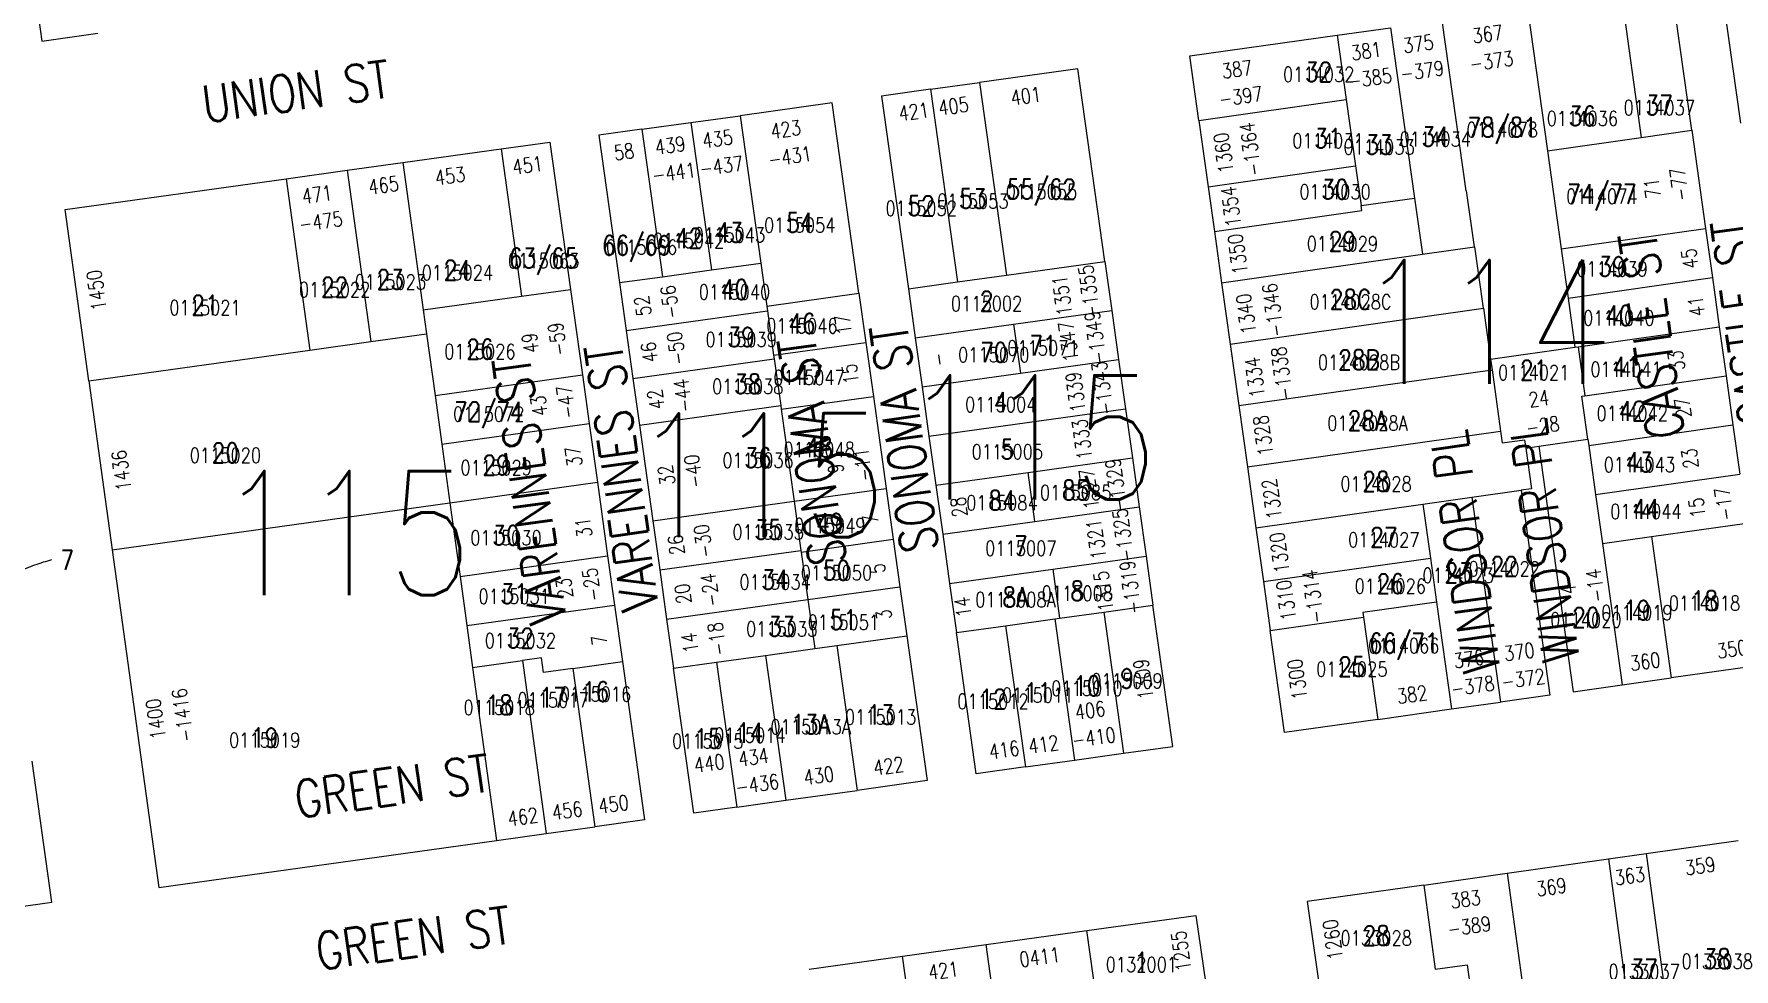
# Model space of a CAD drawing. Header units: feet. Extents: x 6006802 to 6013716, y 2117102 to 2120191.
# Drawn here: x 6010576 to 6011262, y 2119272 to 2119649 of the extents above; entities that cross this region are included whole.
import ezdxf
from ezdxf.enums import TextEntityAlignment as Align

# ---------------------------------------------------------------- set-up
doc = ezdxf.new("R2010")
doc.units = ezdxf.units.FT
doc.header["$LTSCALE"] = 100
doc.header["$MEASUREMENT"] = 0
for name, color, linetype in [('ADDRESS', 1, 'CONTINUOUS'), ('BLKLOT', 2, 'CONTINUOUS'), ('BLOCK_NUMBERS', 3, 'CONTINUOUS'), ('LEADER', 7, 'CONTINUOUS'), ('LOT_LINES', 4, 'CONTINUOUS'), ('LOT_NUMBERS', 7, 'CONTINUOUS'), ('ROW', 6, 'CONTINUOUS'), ('ST_NAME_IN_BLK', 7, 'CONTINUOUS'), ('ST_NAME_IN_ST', 6, 'CONTINUOUS')]:
    doc.layers.add(name, color=color, linetype=linetype)
doc.styles.add('ADDTXT', font='ROMANS.shx', dxfattribs={"width": 0.8, "height": 6})
doc.styles.add('BLKLOT', font='ROMANS.shx', dxfattribs={"width": 0.8, "height": 6})
doc.styles.add('BLOCK_NO', font='ROMANS.shx', dxfattribs={"width": 0.8, "height": 50})
doc.styles.add('LOT_NO', font='ROMANS.shx', dxfattribs={"width": 0.8, "height": 8})
doc.styles.add('SI', font='ROMANS.shx', dxfattribs={"width": 0.8, "height": 15})

msp = doc.modelspace()

# ---------------------------------------------------------------- linework, layer by layer
at = {"layer": 'LEADER'}
msp.add_lwpolyline([(6010583.35, 2119437.08, 0.018711), (6010576.5, 2119434.91, 0.018711), (6010569.82, 2119432.23, 0.011139), (6010565.95, 2119430.4, 0.011139), (6010562.16, 2119428.41)], format="xyb", dxfattribs=at)
at = {"layer": 'LOT_LINES'}
msp.add_line((6010971.17, 2119532.09), (6010973.94, 2119512.28), dxfattribs=at)
for points in [[(6011216.28, 2119664.75), (6011224.31, 2119607.42)], [(6011157.06, 2119563.24), (6011153.89, 2119585.91), (6011153.64, 2119585.88), (6011144.03, 2119654.59)], [(6011178.44, 2119659.43), (6011186.47, 2119602.06)], [(6011101.69, 2119648.63), (6011105.33, 2119622.65)], [(6011123.23, 2119651.66), (6011132.85, 2119582.94)], [(6010937.71, 2119626.82), (6010948.59, 2119549.14)], [(6010957.52, 2119629.58), (6010968.39, 2119551.9)], [(6011045.92, 2119614.24), (6011105.33, 2119622.65)], [(6011105.33, 2119622.65), (6011109.07, 2119595.91)], [(6010841.14, 2119613.42), (6010849.46, 2119554)], [(6010860.95, 2119616.17), (6010869.27, 2119556.75)], [(6010821.33, 2119610.67), (6010829.65, 2119551.24)], [(6011186.47, 2119602.06), (6011224.31, 2119607.42)], [(6011224.31, 2119607.42), (6011244.64, 2119610.3)], [(6010764.6, 2119602.79), (6010772.81, 2119543.35)], [(6011186.47, 2119602.06), (6011192.01, 2119562.45)], [(6010702.52, 2119594.17), (6010712.07, 2119525.06)], [(6010724.98, 2119597.29), (6010733.19, 2119537.85)], [(6011049.67, 2119587.5), (6011109.07, 2119595.91)], [(6011109.07, 2119595.91), (6011111.31, 2119579.89)], [(6010677.96, 2119590.76), (6010687.51, 2119521.64)], [(6011052.18, 2119569.49), (6011111.59, 2119577.9), (6011111.31, 2119579.89)], [(6011111.31, 2119579.89), (6011132.85, 2119582.94)], [(6011132.85, 2119582.94), (6011136.02, 2119560.26)], [(6011192.01, 2119562.45), (6011250.18, 2119570.69)], [(6011055.08, 2119548.79), (6011136.02, 2119560.26)], [(6011136.02, 2119560.26), (6011157.06, 2119563.24)], [(6011160.65, 2119538.49), (6011157.19, 2119563.25), (6011157.06, 2119563.24)], [(6011192.01, 2119562.45), (6011194.78, 2119542.64)], [(6010812.31, 2119548.84), (6010829.65, 2119551.24)], [(6010829.65, 2119551.24), (6010849.46, 2119554)], [(6010849.46, 2119554), (6010869.27, 2119556.75)], [(6010869.27, 2119556.75), (6010871.69, 2119539.41)], [(6010948.59, 2119549.14), (6010968.39, 2119551.9)], [(6010968.39, 2119551.9), (6011008.01, 2119557.41)], [(6011194.78, 2119542.64), (6011252.95, 2119550.88)], [(6010772.81, 2119543.35), (6010792.5, 2119546.09)], [(6010871.69, 2119539.41), (6010908.84, 2119544.57)], [(6010928.78, 2119546.38), (6010948.59, 2119549.14)], [(6010733.19, 2119537.85), (6010772.81, 2119543.35)], [(6010733.19, 2119537.85), (6010734.52, 2119528.18)], [(6010815.01, 2119529.53), (6010871.97, 2119537.43)], [(6010871.69, 2119539.41), (6010871.97, 2119537.43)], [(6010871.97, 2119537.43), (6010874.46, 2119519.61)], [(6010971.17, 2119532.09), (6011010.78, 2119537.61)], [(6011058.55, 2119524.03), (6011160.65, 2119538.49)], [(6011160.65, 2119538.49), (6011163.52, 2119518.01)], [(6011194.78, 2119542.64), (6011197.55, 2119522.83)], [(6010931.55, 2119526.58), (6010971.17, 2119532.09)], [(6011198.79, 2119523.01), (6011255.72, 2119531.07)], [(6010687.51, 2119521.64), (6010712.07, 2119525.06)], [(6010712.07, 2119525.06), (6010734.52, 2119528.18)], [(6010734.52, 2119528.18), (6010737.95, 2119503.38)], [(6010874.46, 2119519.61), (6010911.61, 2119524.76)], [(6010598.36, 2119509.23), (6010687.51, 2119521.64)], [(6010817.72, 2119510.21), (6010874.67, 2119518.12)], [(6010874.46, 2119519.61), (6010874.67, 2119518.12)], [(6010874.67, 2119518.12), (6010877.3, 2119499.31)], [(6010973.94, 2119512.28), (6011013.56, 2119517.8)], [(6011163.52, 2119518.01), (6011197.55, 2119522.83)], [(6011163.52, 2119518.01), (6011164.12, 2119513.74)], [(6011197.55, 2119522.83), (6011198.79, 2119523.01)], [(6011198.79, 2119523.01), (6011201.56, 2119503.2)], [(6010737.95, 2119503.38), (6010797.33, 2119511.62)], [(6010934.32, 2119506.77), (6010973.94, 2119512.28)], [(6011062.01, 2119499.28), (6011164.12, 2119513.74)], [(6011164.12, 2119513.74), (6011167.58, 2119488.98)], [(6011201.56, 2119503.2), (6011258.5, 2119511.27)], [(6010737.95, 2119503.38), (6010740.66, 2119483.77)], [(6010877.51, 2119497.82), (6010914.66, 2119502.98)], [(6011202.75, 2119485.7), (6011200.33, 2119503.03), (6011201.56, 2119503.2)], [(6010820.35, 2119491.4), (6010877.3, 2119499.31)], [(6010877.3, 2119499.31), (6010877.51, 2119497.82)], [(6010877.51, 2119497.82), (6010882.71, 2119460.68)], [(6010937.09, 2119486.96), (6011016.33, 2119497.99)], [(6010740.66, 2119483.77), (6010800.07, 2119492.01)], [(6011065.48, 2119474.52), (6011167.58, 2119488.98)], [(6011167.58, 2119488.98), (6011168.25, 2119484.22), (6011177.26, 2119485.5), (6011177.73, 2119482.15)], [(6011203.1, 2119483.22), (6011261.27, 2119491.46)], [(6010740.66, 2119483.77), (6010743.93, 2119460.08)], [(6011182.95, 2119482.89), (6011202.75, 2119485.7)], [(6011202.75, 2119485.7), (6011203.1, 2119483.22)], [(6011203.1, 2119483.22), (6011205.87, 2119463.41)], [(6010977.05, 2119472.33), (6011019.1, 2119478.18)], [(6010939.86, 2119467.16), (6010977.05, 2119472.33)], [(6010979.82, 2119452.52), (6010977.05, 2119472.33)], [(6011205.87, 2119463.41), (6011264.04, 2119471.65)], [(6010743.93, 2119460.08), (6010803.38, 2119468.35)], [(6010882.71, 2119460.68), (6010919.85, 2119465.84)], [(6011136.24, 2119459.49), (6011156.04, 2119462.3)], [(6011156.04, 2119462.3), (6011175.85, 2119465.1)], [(6011156.04, 2119462.3), (6011167.6, 2119379.72)], [(6011205.87, 2119463.41), (6011208.64, 2119443.61)], [(6010607.77, 2119441.13), (6010743.93, 2119460.08)], [(6010743.93, 2119460.08), (6010748.03, 2119430.36)], [(6010825.76, 2119452.77), (6010882.71, 2119460.68)], [(6010882.71, 2119460.68), (6010885.48, 2119440.87)], [(6010979.82, 2119452.52), (6011021.87, 2119458.38)], [(6011068.91, 2119449.96), (6011136.24, 2119459.49)], [(6011136.24, 2119459.49), (6011139.28, 2119437.8)], [(6010942.64, 2119447.35), (6010979.82, 2119452.52)], [(6011228.45, 2119446.41), (6011266.81, 2119451.84)], [(6010885.58, 2119440.18), (6010922.72, 2119445.34)], [(6011208.64, 2119443.61), (6011228.45, 2119446.41)], [(6011208.64, 2119443.61), (6011216.61, 2119386.66)], [(6011228.45, 2119446.41), (6011236.41, 2119389.47)], [(6010748.03, 2119430.36), (6010807.54, 2119438.64)], [(6010828.53, 2119432.97), (6010885.48, 2119440.87)], [(6010885.48, 2119440.87), (6010885.58, 2119440.18)], [(6010885.58, 2119440.18), (6010888.25, 2119421.07)], [(6010987.01, 2119433.33), (6011024.64, 2119438.57)], [(6011071.95, 2119428.27), (6011139.28, 2119437.8)], [(6011139.28, 2119437.8), (6011141.77, 2119419.98)], [(6010748.03, 2119430.36), (6010750.77, 2119410.55)], [(6010945.41, 2119427.54), (6010987.01, 2119433.33)], [(6010987.01, 2119433.33), (6010989.78, 2119413.52)], [(6010831.3, 2119413.16), (6010888.25, 2119421.07)], [(6010888.25, 2119421.07), (6010925.4, 2119426.23)], [(6010888.25, 2119421.07), (6010891.03, 2119401.26)], [(6010750.77, 2119410.55), (6010810.31, 2119418.83)], [(6010989.78, 2119413.52), (6011007.61, 2119416.01)], [(6011007.61, 2119416.01), (6011027.42, 2119418.76)], [(6011007.61, 2119416.01), (6011015.58, 2119359.06)], [(6011074.71, 2119408.56), (6011112.33, 2119413.89)], [(6011141.77, 2119419.98), (6011112.07, 2119415.77), (6011112.33, 2119413.89)], [(6011112.33, 2119413.89), (6011118.1, 2119372.71)], [(6011141.77, 2119419.98), (6011147.8, 2119376.92)], [(6010750.77, 2119410.55), (6010753.1, 2119393.71)], [(6010948.18, 2119407.73), (6010967.99, 2119410.49)], [(6010967.99, 2119410.49), (6010987.8, 2119413.25)], [(6010967.99, 2119410.49), (6010975.96, 2119353.55)], [(6010987.8, 2119413.25), (6010989.78, 2119413.52)], [(6010987.8, 2119413.25), (6010995.77, 2119356.3)], [(6010871.22, 2119398.51), (6010891.03, 2119401.26)], [(6010891.03, 2119401.26), (6010899.94, 2119402.5)], [(6010899.94, 2119402.5), (6010928.17, 2119406.42)], [(6010899.94, 2119402.5), (6010908.11, 2119344.1)], [(6010753.1, 2119393.71), (6010773.15, 2119396.5)], [(6010753.1, 2119393.71), (6010762.74, 2119323.87)], [(6010793.54, 2119393.28), (6010781.65, 2119391.62), (6010780.83, 2119397.57), (6010773.15, 2119396.5)], [(6010773.15, 2119396.5), (6010782.8, 2119326.66)], [(6010793.54, 2119393.28), (6010813.5, 2119396.06)], [(6010793.54, 2119393.28), (6010802.36, 2119329.38)], [(6010834.07, 2119393.35), (6010851.41, 2119395.76)], [(6010851.41, 2119395.76), (6010871.22, 2119398.51)], [(6010851.41, 2119395.76), (6010859.58, 2119337.35)], [(6010871.22, 2119398.51), (6010879.39, 2119340.11)], [(6011226.21, 2119318.58), (6011233.52, 2119264.83)], [(6011211.03, 2119316.43), (6011218.33, 2119262.68)], [(6011136.6, 2119305.89), (6011141.21, 2119272)], [(6011170.27, 2119310.66), (6011177.57, 2119256.91)], [(6011004.58, 2119259.85), (6011000.72, 2119287.58)], [(6010934.7, 2119217.81), (6010926.44, 2119277.24)], [(6010968.37, 2119222.5), (6010960.11, 2119281.93)], [(6011141.21, 2119272), (6011154.08, 2119273.81), (6011157.15, 2119251.27)]]:
    msp.add_lwpolyline(points, dxfattribs=at)
at = {"layer": 'ROW'}
for points in [[(6010574.66, 2119680.28), (6010579.35, 2119646.23), (6010602.04, 2119649.38)], [(6011264.44, 2119613.1), (6011256.42, 2119670.4), (6011296.03, 2119675.97)], [(6011244.64, 2119610.3), (6011236.62, 2119667.61), (6011216.28, 2119664.75)], [(6011045.92, 2119614.24), (6011042.28, 2119640.27), (6011101.69, 2119648.63)], [(6011101.69, 2119648.63), (6011123.23, 2119651.66)], [(6011008.01, 2119557.41), (6010997.14, 2119635.08), (6010957.52, 2119629.58)], [(6010937.71, 2119626.82), (6010917.9, 2119624.07), (6010928.78, 2119546.38)], [(6010937.71, 2119626.82), (6010957.52, 2119629.58)], [(6010908.84, 2119544.57), (6010898.09, 2119621.32), (6010860.95, 2119616.17)], [(6010821.33, 2119610.67), (6010841.14, 2119613.42)], [(6010841.14, 2119613.42), (6010860.95, 2119616.17)], [(6011045.92, 2119614.24), (6011049.67, 2119587.5)], [(6010764.6, 2119602.79), (6010784.19, 2119605.51), (6010792.5, 2119546.09)], [(6010821.33, 2119610.67), (6010804, 2119608.26), (6010812.31, 2119548.84)], [(6011244.64, 2119610.3), (6011250.18, 2119570.69)], [(6010724.98, 2119597.29), (6010764.6, 2119602.79)], [(6010677.96, 2119590.76), (6010702.52, 2119594.17)], [(6010702.52, 2119594.17), (6010724.98, 2119597.29)], [(6010598.36, 2119509.23), (6010588.81, 2119578.38), (6010677.96, 2119590.76)], [(6011049.67, 2119587.5), (6011052.18, 2119569.49)], [(6011052.18, 2119569.49), (6011055.08, 2119548.79)], [(6011250.18, 2119570.69), (6011252.95, 2119550.88)], [(6011008.01, 2119557.41), (6011010.78, 2119537.61)], [(6011252.95, 2119550.88), (6011255.72, 2119531.07)], [(6010792.5, 2119546.09), (6010797.33, 2119511.62)], [(6010812.31, 2119548.84), (6010815.01, 2119529.53)], [(6010908.84, 2119544.57), (6010911.61, 2119524.76)], [(6010928.78, 2119546.38), (6010931.55, 2119526.58)], [(6011055.08, 2119548.79), (6011058.55, 2119524.03)], [(6011010.78, 2119537.61), (6011013.56, 2119517.8)], [(6011255.72, 2119531.07), (6011258.5, 2119511.27)], [(6010815.01, 2119529.53), (6010817.72, 2119510.21)], [(6010911.61, 2119524.76), (6010914.66, 2119502.98)], [(6010931.55, 2119526.58), (6010934.32, 2119506.77)], [(6011058.55, 2119524.03), (6011062.01, 2119499.28)], [(6011013.56, 2119517.8), (6011016.33, 2119497.99)], [(6010797.33, 2119511.62), (6010800.07, 2119492.01)], [(6010817.72, 2119510.21), (6010820.35, 2119491.4)], [(6011258.5, 2119511.27), (6011261.27, 2119491.46)], [(6010598.36, 2119509.23), (6010607.77, 2119441.13)], [(6010914.66, 2119502.98), (6010919.85, 2119465.84)], [(6010934.32, 2119506.77), (6010937.09, 2119486.96)], [(6011016.33, 2119497.99), (6011019.1, 2119478.18)], [(6011062.01, 2119499.28), (6011065.48, 2119474.52)], [(6010800.07, 2119492.01), (6010803.38, 2119468.35)], [(6010820.35, 2119491.4), (6010825.76, 2119452.77)], [(6011261.27, 2119491.46), (6011264.04, 2119471.65)], [(6010937.09, 2119486.96), (6010939.86, 2119467.16)], [(6011177.73, 2119482.15), (6011180.06, 2119465.7), (6011175.85, 2119465.1)], [(6011177.73, 2119482.15), (6011182.95, 2119482.89)], [(6011182.95, 2119482.89), (6011196.81, 2119383.86), (6011216.61, 2119386.66)], [(6011019.1, 2119478.18), (6011021.87, 2119458.38)], [(6011065.48, 2119474.52), (6011068.91, 2119449.96)], [(6010803.38, 2119468.35), (6010807.54, 2119438.64)], [(6010919.85, 2119465.84), (6010922.72, 2119445.34)], [(6010939.86, 2119467.16), (6010942.64, 2119447.35)], [(6011175.85, 2119465.1), (6011187.4, 2119382.52), (6011167.6, 2119379.72)], [(6011021.87, 2119458.38), (6011024.64, 2119438.57)], [(6010825.76, 2119452.77), (6010828.53, 2119432.97)], [(6011068.91, 2119449.96), (6011071.95, 2119428.27)], [(6011266.81, 2119451.84), (6011274.78, 2119394.9), (6011236.41, 2119389.47)], [(6010607.77, 2119441.13), (6010626.59, 2119304.92), (6010762.74, 2119323.87)], [(6010922.72, 2119445.34), (6010925.4, 2119426.23)], [(6010942.64, 2119447.35), (6010945.41, 2119427.54)], [(6010807.54, 2119438.64), (6010810.31, 2119418.83)], [(6011024.64, 2119438.57), (6011027.42, 2119418.76)], [(6010828.53, 2119432.97), (6010831.3, 2119413.16)], [(6010945.41, 2119427.54), (6010948.18, 2119407.73)], [(6011071.95, 2119428.27), (6011074.71, 2119408.56)], [(6010925.4, 2119426.23), (6010928.17, 2119406.42)], [(6010810.31, 2119418.83), (6010813.5, 2119396.06)], [(6011015.58, 2119359.06), (6011035.39, 2119361.82), (6011027.42, 2119418.76)], [(6010831.3, 2119413.16), (6010834.07, 2119393.35)], [(6010975.96, 2119353.55), (6010956.15, 2119350.79), (6010948.18, 2119407.73)], [(6011118.1, 2119372.71), (6011080.47, 2119367.38), (6011074.71, 2119408.56)], [(6010928.17, 2119406.42), (6010936.34, 2119348.03), (6010908.11, 2119344.1)], [(6010813.5, 2119396.06), (6010822.44, 2119332.18), (6010802.36, 2119329.38)], [(6010859.58, 2119337.35), (6010842.25, 2119334.94), (6010834.07, 2119393.35)], [(6011216.61, 2119386.66), (6011236.41, 2119389.47)], [(6011147.8, 2119376.92), (6011167.6, 2119379.72)], [(6011118.1, 2119372.71), (6011147.8, 2119376.92)], [(6010995.77, 2119356.3), (6011015.58, 2119359.06)], [(6010555.75, 2119295.19), (6010583.42, 2119298.96), (6010575.55, 2119355.91)], [(6010975.96, 2119353.55), (6010995.77, 2119356.3)], [(6010859.58, 2119337.35), (6010879.39, 2119340.11)], [(6010879.39, 2119340.11), (6010908.11, 2119344.1)], [(6010762.74, 2119323.87), (6010782.8, 2119326.66)], [(6010782.8, 2119326.66), (6010802.36, 2119329.38)], [(6011211.03, 2119316.43), (6011226.21, 2119318.58)], [(6011226.21, 2119318.58), (6011263.34, 2119323.84)], [(6011170.27, 2119310.66), (6011211.03, 2119316.43)], [(6011136.6, 2119305.89), (6011089.63, 2119299.24), (6011094.47, 2119265.42)], [(6011136.6, 2119305.89), (6011170.27, 2119310.66)], [(6011000.72, 2119287.58), (6011044.71, 2119293.7), (6011048.68, 2119265.99)], [(6010960.11, 2119281.93), (6011000.72, 2119287.58)], [(6010888.8, 2119272), (6010926.44, 2119277.24)], [(6010926.44, 2119277.24), (6010960.11, 2119281.93)]]:
    msp.add_lwpolyline(points, dxfattribs=at)

# ---------------------------------------------------------------- texts
at = {"layer": 'ADDRESS', "style": 'ADDTXT', "width": 0.8}
for s, rotation, p in [('375', 8.00759, (6011134.82, 2119642.18)), ('367', 8.00759, (6011162.76, 2119646.11)), ('381', 8.00759, (6011113.82, 2119639.23)), ('-373', 8.00759, (6011164.3, 2119635.22)), ('387', 8.00759, (6011061.69, 2119631.89)), ('-385', 8.00759, (6011115.35, 2119628.34)), ('-379', 8.00759, (6011136.35, 2119631.29)), ('401', 7.9045, (6010976.59, 2119621.12)), ('-397', 8.00759, (6011063.22, 2119621)), ('421', 7.9045, (6010931.36, 2119614.84)), ('405', 7.9045, (6010947.36, 2119617.06)), ('423', 8.68367, (6010879.79, 2119607.68)), ('-1364', 97.96694, (6011069.7, 2119603.08)), ('439', 7.9045, (6010833.14, 2119601.2)), ('435', 7.9045, (6010852.26, 2119603.86)), ('1360', 97.96694, (6011058.8, 2119601.56)), ('451', 7.9045, (6010775.67, 2119593.22)), ('58', 7.9045, (6010814.55, 2119598.62)), ('-437', 7.9045, (6010853.77, 2119592.96)), ('-431', 8.68367, (6010881.45, 2119596.8)), ('465', 7.9045, (6010717.58, 2119585.15)), ('453', 7.9045, (6010744.39, 2119588.88)), ('-441', 7.9045, (6010834.65, 2119590.3)), ('-77', 97.96694, (6011242.58, 2119588.9)), ('471', 7.9045, (6010690.76, 2119581.43)), ('1354', 97.96694, (6011061.83, 2119579.94)), ('71', 97.96694, (6011231.69, 2119587.37)), ('-475', 7.9045, (6010692.28, 2119570.54)), ('1350', 97.96694, (6011064.52, 2119560.74)), ('45', 97.96694, (6011246.77, 2119558.98)), ('1450', 97.86469, (6010604.37, 2119546.15)), ('-1355', 97.96694, (6011004.61, 2119545.63)), ('-56', 97.96694, (6010835.57, 2119541.41)), ('1351', 97.96694, (6010993.72, 2119544.1)), ('1340', 97.96694, (6011067.89, 2119536.62)), ('-1346', 97.96694, (6011078.79, 2119538.15)), ('52', 97.96694, (6010824.67, 2119539.88)), ('41', 97.96694, (6011249.46, 2119539.77)), ('-59', 97.96694, (6010790.2, 2119526.49)), ('17', 97.96694, (6010905.5, 2119532.29)), ('1347', 97.96694, (6010996.33, 2119525.48)), ('-1349', 97.96694, (6011007.22, 2119527.01)), ('49', 97.96694, (6010779.3, 2119524.96)), ('46', 97.96694, (6010827.28, 2119521.22)), ('-50', 97.96694, (6010838.18, 2119522.74)), ('-', 97.96694, (6010943.83, 2119518.2)), ('-1343', 97.96694, (6011010.06, 2119506.68)), ('1334', 97.96694, (6011071.47, 2119511.08)), ('-1338', 97.96694, (6011082.36, 2119512.6)), ('33', 97.96694, (6011241.43, 2119517.8)), ('-44', 97.96694, (6010840.84, 2119503.72)), ('15', 97.96694, (6010908.28, 2119512.47)), ('1339', 97.96694, (6010999.17, 2119505.16)), ('43', 97.96694, (6010782.85, 2119499.6)), ('-47', 97.96694, (6010793.75, 2119501.13)), ('42', 97.96694, (6010829.95, 2119502.19)), ('24', 7.96694, (6011183.4, 2119499.12)), ('27', 97.96694, (6011244.09, 2119498.77)), ('1333', 97.96694, (6011001.84, 2119486.04)), ('1328', 97.96694, (6011074.75, 2119487.59)), ('-28', 7.96694, (6011184.93, 2119488.22)), ('1436', 97.86469, (6010614.4, 2119473.51)), ('37', 97.96694, (6010796.82, 2119479.15)), ('-40', 97.96694, (6010845.12, 2119473.17)), ('-11', 97.96694, (6010913.41, 2119475.82)), ('-1329', 97.96694, (6011015.54, 2119467.59)), ('23', 97.96694, (6011246.95, 2119478.32)), ('32', 97.96694, (6010834.22, 2119471.65)), ('9', 97.96694, (6010902.51, 2119474.3)), ('1327', 97.96694, (6011004.64, 2119466.06)), ('1322', 97.96694, (6011078.33, 2119462.04)), ('28', 97.96694, (6010952.14, 2119458.78)), ('15', 97.96694, (6011249.73, 2119458.49)), ('-17', 97.96694, (6011260.62, 2119460.01)), ('-1325', 97.96694, (6011018.36, 2119447.38)), ('31', 97.96694, (6010800.82, 2119450.57)), ('-30', 97.96694, (6010849.05, 2119445.04)), ('7', 97.96694, (6010916.49, 2119453.78)), ('1321', 97.96694, (6011007.47, 2119445.85)), ('26', 97.96694, (6010838.16, 2119443.51)), ('1320', 97.96694, (6011081.37, 2119440.34)), ('5', 97.96694, (6010919.27, 2119433.96)), ('-1319', 97.96694, (6011021.3, 2119426.39)), ('23', 97.96694, (6010793.15, 2119426)), ('-25', 97.96694, (6010804.05, 2119427.53)), ('-24', 97.96694, (6010851.82, 2119425.3)), ('1315', 97.96694, (6011010.41, 2119424.86)), ('1310', 97.96694, (6011084.05, 2119421.14)), ('-1314', 97.96694, (6011094.95, 2119422.66)), ('-14', 97.96694, (6011208.72, 2119427.11)), ('20', 97.96694, (6010840.92, 2119423.77)), ('14', 97.96694, (6010953.75, 2119418.47)), ('4', 97.96694, (6011197.82, 2119425.58)), ('3', 97.96694, (6010921.87, 2119415.38)), ('14', 97.96694, (6010843.69, 2119404.03)), ('-18', 97.96694, (6010854.58, 2119405.56)), ('7', 97.96694, (6010807.17, 2119405.2)), ('376', 8.06075, (6011155.15, 2119394.12)), ('370', 8.06075, (6011175.52, 2119397)), ('350', 8.06075, (6011261.31, 2119398.04)), ('1309', 97.96694, (6011026.48, 2119389.41)), ('1300', 97.96694, (6011088.52, 2119389.25)), ('-372', 8.06075, (6011177.07, 2119386.11)), ('360', 8.06075, (6011226.29, 2119393.08)), ('382', 8.06075, (6011132.31, 2119379.77)), ('-378', 8.06075, (6011156.7, 2119383.23)), ('1400', 97.86469, (6010628.25, 2119373.29)), ('-1416', 97.86469, (6010639.14, 2119374.79)), ('406', 7.92384, (6011002.45, 2119373.39)), ('412', 7.92384, (6010983.69, 2119359.67)), ('-410', 7.92384, (6011003.96, 2119362.49)), ('434', 7.92384, (6010866.71, 2119354.49)), ('416', 7.92384, (6010967.78, 2119357.46)), ('440', 7.92384, (6010848.92, 2119352.02)), ('430', 7.92384, (6010893.07, 2119347.06)), ('422', 7.92384, (6010921.22, 2119350.98)), ('-436', 7.92384, (6010868.22, 2119343.6)), ('456', 7.92384, (6010791.63, 2119332.94)), ('450', 7.92384, (6010810.31, 2119335.54)), ('462', 7.92384, (6010773.76, 2119330.45)), ('363', 8.06075, (6011220.08, 2119306.61)), ('359', 8.06075, (6011248.44, 2119310.62)), ('383', 8.06075, (6011153.81, 2119297.22)), ('369', 8.06075, (6011188.47, 2119302.13)), ('1260', 98.13882, (6011102.88, 2119284.31)), ('-389', 8.06075, (6011155.35, 2119286.33)), ('1255', 98.13882, (6011041.66, 2119279.75)), ('0411', 7.92384, (6010982.17, 2119273.89)), ('421', 7.92384, (6010943.3, 2119268.48))]:
    msp.add_text(s, height=6, rotation=rotation, dxfattribs=at).set_placement(p, align=Align.CENTER)
at = {"layer": 'BLKLOT', "style": 'BLKLOT', "width": 0.8}
for s, p in [('0114032', (6011094.23, 2119629.8)), ('0114037', (6011231.55, 2119616.41)), ('0114078', (6011168.2, 2119607.49)), ('0114036', (6011200.57, 2119612.05)), ('0114031', (6011097.98, 2119603.04)), ('0114033', (6011118.57, 2119600.51)), ('0114034', (6011141.24, 2119603.7)), ('0115055', (6010982.43, 2119582.55)), ('0114030', (6011100.85, 2119582.48)), ('0114074', (6011208.4, 2119580.61)), ('0115052', (6010933.96, 2119575.82)), ('0115053', (6010954.78, 2119578.71)), ('0115054', (6010884.99, 2119569.03)), ('0115066', (6010821.22, 2119560.17)), ('0115042', (6010840.18, 2119562.8)), ('0115043', (6010856.66, 2119565.09)), ('0114029', (6011103.79, 2119561.53)), ('0115063', (6010781.71, 2119554.69)), ('0115023', (6010719.92, 2119546.11)), ('0115024', (6010746.96, 2119549.86)), ('0114039', (6011212.5, 2119551.36)), ('0115022', (6010697.46, 2119542.99)), ('0115040', (6010858.7, 2119542.05)), ('0114028C', (6011107.07, 2119538.08)), ('0115021', (6010645.19, 2119535.73)), ('0115002', (6010960.33, 2119537.39)), ('0114040', (6011215.26, 2119531.59)), ('0115046', (6010885.86, 2119528.39)), ('0115026', (6010756.04, 2119518.05)), ('0115039', (6010861.38, 2119522.9)), ('0115071', (6010983.03, 2119519.48)), ('0115070', (6010963.22, 2119516.71)), ('0114028B', (6011110.48, 2119513.7)), ('0114041', (6011218.16, 2119510.9)), ('0115038', (6010864.03, 2119503.99)), ('0115047', (6010888.77, 2119507.58)), ('0114021', (6011180.91, 2119509.57)), ('0115004', (6010966.03, 2119496.67)), ('0115072', (6010759.57, 2119492.8)), ('0114042', (6011220.65, 2119493.11)), ('0114028A', (6011113.91, 2119489.19)), ('0115020', (6010653.4, 2119476.21)), ('0115048', (6010892.83, 2119478.53)), ('0115005', (6010968.69, 2119477.64)), ('0115029', (6010762.59, 2119471.23)), ('0115036', (6010868.2, 2119474.18)), ('0114043', (6011223.54, 2119472.42)), ('0114028', (6011117.34, 2119464.68)), ('0115084', (6010966.53, 2119457.03)), ('0115085', (6010996.24, 2119461.19)), ('0114044', (6011226.18, 2119453.58)), ('0115030', (6010766.55, 2119442.95)), ('0115035', (6010872.25, 2119445.25)), ('0115049', (6010897.13, 2119447.83)), ('0114027', (6011120.49, 2119442.15)), ('0115007', (6010974.14, 2119438.69)), ('0115050', (6010899.79, 2119428.8)), ('0114022', (6011169.06, 2119430.43)), ('0115034', (6010875.07, 2119425.09)), ('0114026', (6011123.11, 2119423.43)), ('0114023', (6011150.47, 2119427.79)), ('0115031', (6010769.85, 2119419.35)), ('0115008A', (6010971.99, 2119418.01)), ('0115008', (6010996.88, 2119420.53)), ('0114018', (6011249.81, 2119416.61)), ('0115051', (6010902.58, 2119408.88)), ('0114020', (6011201.96, 2119409.84)), ('0114019', (6011222.53, 2119412.75)), ('0115032', (6010772.35, 2119401.49)), ('0115033', (6010877.72, 2119406.18)), ('0114066', (6011128.54, 2119399.44)), ('0114025', (6011107.6, 2119389.96)), ('0115010', (6011000.77, 2119382.24)), ('0115009', (6011016.96, 2119385.23)), ('0115018', (6010763.81, 2119374.5)), ('0115017', (6010785.52, 2119377.52)), ('0115016', (6010802.66, 2119379.91)), ('0115012', (6010962.9, 2119376.97)), ('0115011', (6010980.93, 2119379.48)), ('0115013A', (6010889.39, 2119366.74)), ('0115013', (6010917.58, 2119370.66)), ('0115019', (6010669.27, 2119361.34)), ('0115015', (6010847.87, 2119360.96)), ('0115014', (6010864.89, 2119363.33)), ('0133028', (6011117.42, 2119281.54)), ('0132001', (6011022.73, 2119270.85)), ('0133038', (6011254.92, 2119272.15)), ('0133037', (6011225.47, 2119267.98))]:
    msp.add_text(s, height=6, dxfattribs=at).set_placement(p, align=Align.CENTER)
at = {"layer": 'BLOCK_NUMBERS', "style": 'BLOCK_NO', "width": 0.8}
for s, p in [('114', (6011161.32, 2119508.03)), ('115', (6010978.09, 2119461.44)), ('115', (6010868.79, 2119446.17)), ('115', (6010701.62, 2119422.88))]:
    msp.add_text(s, height=50, dxfattribs=at).set_placement(p, align=Align.CENTER)
at = {"layer": 'LOT_NUMBERS', "style": 'LOT_NO', "width": 0.8}
for s, p in [('32', (6011094.23, 2119629.8)), ('36', (6011200.57, 2119612.05)), ('37', (6011231.55, 2119616.41)), ('78/81', (6011168.2, 2119607.49)), ('31', (6011097.98, 2119603.04)), ('33', (6011118.57, 2119600.51)), ('34', (6011141.24, 2119603.7)), ('55/62', (6010982.43, 2119582.55)), ('53', (6010954.78, 2119578.71)), ('30', (6011100.85, 2119582.48)), ('74/77', (6011208.4, 2119580.61)), ('52', (6010933.96, 2119575.82)), ('43', (6010856.66, 2119565.09)), ('54', (6010884.99, 2119569.03)), ('66/69', (6010819.22, 2119559.89)), ('42', (6010840.18, 2119562.8)), ('29', (6011103.79, 2119561.53)), ('24', (6010746.96, 2119549.86)), ('63/65', (6010781.71, 2119554.69)), ('39', (6011212.5, 2119551.36)), ('22', (6010697.46, 2119542.99)), ('23', (6010719.92, 2119546.11)), ('40', (6010858.7, 2119542.05)), ('2', (6010960.33, 2119537.39)), ('28C', (6011107.07, 2119538.08)), ('21', (6010645.19, 2119535.73)), ('40', (6011215.26, 2119531.59)), ('39', (6010861.38, 2119522.9)), ('46', (6010885.86, 2119528.39)), ('26', (6010756.04, 2119518.05)), ('70', (6010963.22, 2119516.71)), ('71', (6010983.03, 2119519.48)), ('28B', (6011110.48, 2119513.7)), ('21', (6011180.91, 2119509.57)), ('41', (6011218.16, 2119510.9)), ('38', (6010864.03, 2119503.99)), ('47', (6010888.77, 2119507.58)), ('4', (6010966.03, 2119496.67)), ('72/74', (6010759.57, 2119492.8)), ('28A', (6011113.91, 2119489.19)), ('42', (6011220.65, 2119493.11)), ('20', (6010653.4, 2119476.21)), ('36', (6010868.2, 2119474.18)), ('48', (6010892.83, 2119478.53)), ('5', (6010968.69, 2119477.64)), ('29', (6010762.59, 2119471.23)), ('43', (6011223.54, 2119472.42)), ('85', (6010996.24, 2119461.19)), ('28', (6011117.34, 2119464.68)), ('84', (6010966.53, 2119457.03)), ('44', (6011226.18, 2119453.58)), ('49', (6010897.13, 2119447.83)), ('30', (6010766.55, 2119442.95)), ('35', (6010872.25, 2119445.25)), ('27', (6011120.49, 2119442.15)), ('7', (6010589.59, 2119433.01)), ('7', (6010974.14, 2119438.69)), ('50', (6010899.79, 2119428.8)), ('23', (6011150.47, 2119427.79)), ('22', (6011169.06, 2119430.43)), ('31', (6010769.85, 2119419.35)), ('34', (6010875.07, 2119425.09)), ('8', (6010996.88, 2119420.53)), ('26', (6011123.11, 2119423.43)), ('8A', (6010971.99, 2119418.01)), ('19', (6011222.53, 2119412.75)), ('18', (6011249.81, 2119416.61)), ('33', (6010877.72, 2119406.18)), ('51', (6010902.58, 2119408.88)), ('20', (6011201.96, 2119409.84)), ('32', (6010772.35, 2119401.49)), ('66/71', (6011128.54, 2119399.44)), ('9', (6011016.96, 2119385.23)), ('25', (6011107.6, 2119389.96)), ('16', (6010802.66, 2119379.91)), ('11', (6010980.93, 2119379.48)), ('10', (6011000.77, 2119382.24)), ('18', (6010763.81, 2119374.5)), ('17', (6010785.52, 2119377.52)), ('12', (6010962.9, 2119376.97)), ('13A', (6010889.39, 2119366.74)), ('13', (6010917.58, 2119370.66)), ('19', (6010669.27, 2119361.34)), ('15', (6010847.87, 2119360.96)), ('14', (6010864.89, 2119363.33)), ('28', (6011117.42, 2119281.54)), ('1', (6011022.73, 2119270.85)), ('38', (6011254.92, 2119272.15)), ('37', (6011225.47, 2119267.98))]:
    msp.add_text(s, height=8, dxfattribs=at).set_placement(p, align=Align.CENTER)
at = {"layer": 'ST_NAME_IN_BLK', "style": 'SI', "width": 0.8}
for s, rotation, p in [('CASTLE ST', 97.96694, (6011235.89, 2119528.51)), ('SONOMA ST', 97.96694, (6010897.41, 2119481.89)), ('VARENNES ST', 97.96694, (6010783.51, 2119466.05)), ('WINDSOR PL', 97.96694, (6011160.66, 2119441.29)), ('GREEN ST', 7.92384, (6010721.76, 2119338.36))]:
    msp.add_text(s, height=15, rotation=rotation, dxfattribs=at).set_placement(p, align=Align.CENTER)
at = {"layer": 'ST_NAME_IN_ST', "style": 'SI', "width": 0.8}
for s, rotation, p in [('UNION ST', 7.9045, (6010682.91, 2119618.45)), ('CASTLE ST', 97.96694, (6011273.03, 2119533.7)), ('SONOMA ST', 97.96694, (6010934.55, 2119487.09)), ('VARENNES ST', 97.96694, (6010820.65, 2119471.25)), ('WINDSOR PL', 97.96694, (6011192.6, 2119445.76)), ('GREEN ST', 7.92384, (6010730.29, 2119277.07))]:
    msp.add_text(s, height=15, rotation=rotation, dxfattribs=at).set_placement(p, align=Align.CENTER)

doc.saveas('drawing.dxf')
